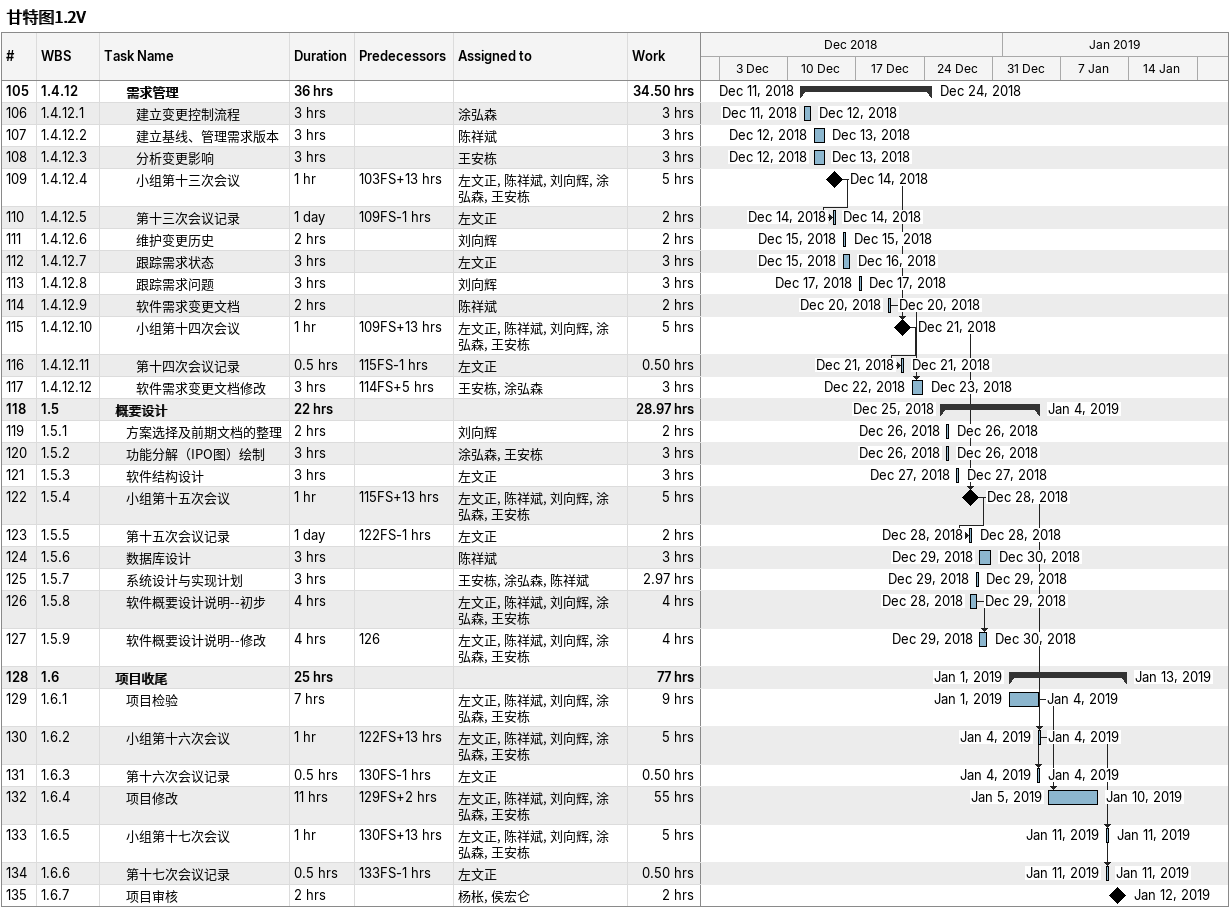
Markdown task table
甘特图1.2V

| ID | WBS | Task | Duration | Start | Finish | Predecessors | Resources | Work (h) |
|---|---|---|---|---|---|---|---|---|
| 105 | 1.4.12 | **需求管理** | 36h | 2018-12-11 | 2018-12-24 |  |  | 34.50 |
| 106 | 1.4.12.1 | 建立变更控制流程 | 3h | 2018-12-11 | 2018-12-12 |  | 涂弘森 | 3 |
| 107 | 1.4.12.2 | 建立基线、管理需求版本 | 3h | 2018-12-12 | 2018-12-13 |  | 陈祥斌 | 3 |
| 108 | 1.4.12.3 | 分析变更影响 | 3h | 2018-12-12 | 2018-12-13 |  | 王安栋 | 3 |
| 109 | 1.4.12.4 | 小组第十三次会议 | 1h | 2018-12-14 | 2018-12-14 | 103FS+13h | 左文正, 陈祥斌, 刘向辉, 涂弘森, 王安栋 | 5 |
| 110 | 1.4.12.5 | 第十三次会议记录 | 1d | 2018-12-14 | 2018-12-14 | 109FS-1h | 左文正 | 2 |
| 111 | 1.4.12.6 | 维护变更历史 | 2h | 2018-12-15 | 2018-12-15 |  | 刘向辉 | 2 |
| 112 | 1.4.12.7 | 跟踪需求状态 | 3h | 2018-12-15 | 2018-12-16 |  | 左文正 | 3 |
| 113 | 1.4.12.8 | 跟踪需求问题 | 3h | 2018-12-17 | 2018-12-17 |  | 刘向辉 | 3 |
| 114 | 1.4.12.9 | 软件需求变更文档 | 2h | 2018-12-20 | 2018-12-20 |  | 陈祥斌 | 2 |
| 115 | 1.4.12.10 | 小组第十四次会议 | 1h | 2018-12-21 | 2018-12-21 | 109FS+13h | 左文正, 陈祥斌, 刘向辉, 涂弘森, 王安栋 | 5 |
| 116 | 1.4.12.11 | 第十四次会议记录 | 0.5h | 2018-12-21 | 2018-12-21 | 115FS-1h | 左文正 | 0.50 |
| 117 | 1.4.12.12 | 软件需求变更文档修改 | 3h | 2018-12-22 | 2018-12-23 | 114FS+5h | 王安栋, 涂弘森 | 3 |
| 118 | 1.5 | **概要设计** | 22h | 2018-12-25 | 2019-01-04 |  |  | 28.97 |
| 119 | 1.5.1 | 方案选择及前期文档的整理 | 2h | 2018-12-26 | 2018-12-26 |  | 刘向辉 | 2 |
| 120 | 1.5.2 | 功能分解（IPO图）绘制 | 3h | 2018-12-26 | 2018-12-26 |  | 涂弘森, 王安栋 | 3 |
| 121 | 1.5.3 | 软件结构设计 | 3h | 2018-12-27 | 2018-12-27 |  | 左文正 | 3 |
| 122 | 1.5.4 | 小组第十五次会议 | 1h | 2018-12-28 | 2018-12-28 | 115FS+13h | 左文正, 陈祥斌, 刘向辉, 涂弘森, 王安栋 | 5 |
| 123 | 1.5.5 | 第十五次会议记录 | 1d | 2018-12-28 | 2018-12-28 | 122FS-1h | 左文正 | 2 |
| 124 | 1.5.6 | 数据库设计 | 3h | 2018-12-29 | 2018-12-30 |  | 陈祥斌 | 3 |
| 125 | 1.5.7 | 系统设计与实现计划 | 3h | 2018-12-29 | 2018-12-29 |  | 王安栋, 涂弘森, 陈祥斌 | 2.97 |
| 126 | 1.5.8 | 软件概要设计说明--初步 | 4h | 2018-12-28 | 2018-12-29 |  | 左文正, 陈祥斌, 刘向辉, 涂弘森, 王安栋 | 4 |
| 127 | 1.5.9 | 软件概要设计说明--修改 | 4h | 2018-12-29 | 2018-12-30 | 126 | 左文正, 陈祥斌, 刘向辉, 涂弘森, 王安栋 | 4 |
| 128 | 1.6 | **项目收尾** | 25h | 2019-01-01 | 2019-01-13 |  |  | 77 |
| 129 | 1.6.1 | 项目检验 | 7h | 2019-01-01 | 2019-01-04 |  | 左文正, 陈祥斌, 刘向辉, 涂弘森, 王安栋 | 9 |
| 130 | 1.6.2 | 小组第十六次会议 | 1h | 2019-01-04 | 2019-01-04 | 122FS+13h | 左文正, 陈祥斌, 刘向辉, 涂弘森, 王安栋 | 5 |
| 131 | 1.6.3 | 第十六次会议记录 | 0.5h | 2019-01-04 | 2019-01-04 | 130FS-1h | 左文正 | 0.50 |
| 132 | 1.6.4 | 项目修改 | 11h | 2019-01-05 | 2019-01-10 | 129FS+2h | 左文正, 陈祥斌, 刘向辉, 涂弘森, 王安栋 | 55 |
| 133 | 1.6.5 | 小组第十七次会议 | 1h | 2019-01-11 | 2019-01-11 | 130FS+13h | 左文正, 陈祥斌, 刘向辉, 涂弘森, 王安栋 | 5 |
| 134 | 1.6.6 | 第十七次会议记录 | 0.5h | 2019-01-11 | 2019-01-11 | 133FS-1h | 左文正 | 0.50 |
| 135 | 1.6.7 | 项目审核 | 2h | 2019-01-12 | 2019-01-12 |  | 杨枨, 侯宏仑 | 2 |
